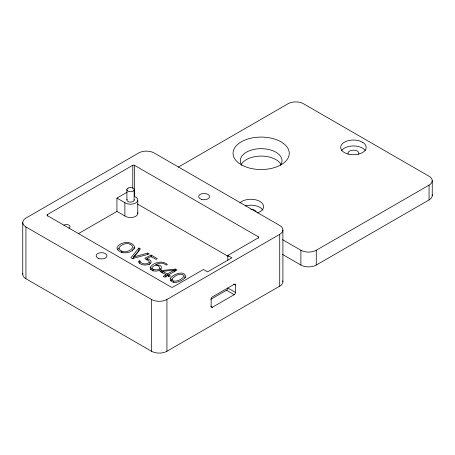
<?xml version="1.0" encoding="UTF-8"?>
<svg xmlns="http://www.w3.org/2000/svg" width="455" height="455" viewBox="0 0 455 455"><rect width="100%" height="100%" fill="white"/><g stroke="black" fill="none" stroke-linecap="round" stroke-linejoin="round"><path stroke-width="0.68" d="M132.559 250.927L132.803 249.579M117.18 250.005L118.812 248.202M150.486 269.65L151.942 268.16M133.298 257.206L140.407 248.891L138.872 248.009L130.886 257.775L132.314 258.599L149.257 254.004L147.699 253.099L136.847 256.08L133.298 257.206L133.298 258.389M132.661 258.565L138.872 250.967L138.872 248.009M227.807 255.443L231.908 257.809L207.554 271.868L203.453 269.502L172.855 287.162A1.928 1.109 0 0 1 171.251 287.162L47.257 215.573A1.928 1.109 0 0 1 47.257 214.652L132.797 165.262A1.928 1.109 0 0 1 134.401 165.262L258.4 236.85A1.928 1.109 0 0 1 258.4 237.772L227.807 255.443L227.807 260.368M170.551 280.9L172.417 279.211M78.402 233.66L116.941 211.41L116.941 198.09L127.15 192.198M178.36 167.07L288.072 103.729A10.874 6.279 0 0 1 303.457 103.729L429.065 176.25A10.874 6.279 0 0 1 429.065 185.128L429.065 199.927L316.271 265.049A10.874 6.279 0 0 1 300.891 265.049L282.51 254.436M147.005 258.525L151.06 256.546L156.042 259.424L157.345 258.673L151.157 255.096L144.861 258.19L145.128 258.884C155.957 262.592 141.88 267.045 139.804 260.766L138.439 261.551C141.226 268.677 159.023 263.417 147.005 258.525L147.005 260.3M168.674 276.577L168.674 274.803L177.046 269.969L175.545 269.104L161.212 270.554L159.978 271.265L166.035 274.763L166.035 277.129M166.035 274.763L163.174 276.412L164.528 277.197L167.389 275.542L169.237 276.612L170.523 275.866L168.674 274.803M162.68 273.114L162.68 271.339L167.321 274.018L174.293 270.088L174.293 271.868M25.935 226.954L151.543 299.47A10.874 6.279 0 0 0 166.928 299.47L279.717 234.353A10.874 6.279 0 0 0 279.717 225.47L154.108 152.954A10.874 6.279 0 0 0 138.73 152.954L25.935 218.07A10.874 6.279 0 0 0 25.935 226.954L25.935 278.75L151.543 351.271A10.874 6.279 0 0 0 166.928 351.271L279.717 286.155A10.874 6.279 0 0 0 282.811 280.894M210.79 299.31L226.527 290.222A1.814 1.046 -60 0 0 227.807 288.004L235.497 292.44A1.814 1.046 -60 0 1 234.217 294.664L212.428 307.244L210.654 306.215M282.51 239.637L300.891 250.25A10.874 6.279 0 0 0 316.271 250.25L429.065 185.128M174.293 270.088L162.68 271.339M173.48 281.065C177.399 281.764 182.006 279.342 184.093 276.117L184.025 275.628C180.442 272.09 174.015 276.02 171.768 279.364L172.172 280.308L173.48 281.065L173.48 282.248M121.798 251.16C125.927 253.901 137.666 247.605 129.959 244.221C125.802 241.44 114.051 247.765 121.798 251.16L121.798 252.94M152.988 269.343C164.909 272.454 158.095 260.18 151.97 267.642L152.34 268.842L152.988 269.343L152.988 271.117M137.495 204.039L228.313 256.478M116.941 198.09L124.875 202.668A7.28 4.203 0 0 0 135.118 203.277L136.426 202.481A7.28 4.203 0 0 0 134.794 196.611M116.941 211.41L124.875 215.988A7.28 4.203 0 0 0 135.118 216.597L136.426 215.801A7.28 4.203 0 0 0 137.717 212.673M233.705 284.005L235.497 285.04L235.497 292.44M226.527 290.222L234.217 294.664M149.155 262.495L150.668 263.655M160.046 268.609L161.292 269.622M184.343 276.993L185.191 277.601M133.469 247.742L134.27 248.578M159.574 269.826L159.779 270.202M149.115 264.287L149.28 264.708M432.25 180.686L432.25 195.485M316.271 250.25L316.271 265.049M300.891 250.25L300.891 265.049M282.902 229.911L282.902 281.713M279.717 234.353L279.717 286.155M258.383 236.833L258.383 238.232M175.545 269.104L175.545 270.879M174.225 270.048L174.225 271.828M167.321 274.018L167.321 275.793M166.928 299.47L166.928 351.271M161.212 270.554L161.212 272.329M151.543 299.47L151.543 351.271M151.157 255.096L151.157 256.876M147.699 253.099L147.699 254.288M139.804 260.766L139.804 263.138M137.768 200.45L137.768 213.77M134.424 165.267L134.424 196.685M134.128 189.871L134.128 200.228M132.775 165.267L132.775 188.307M126.917 189.439L126.917 199.802M124.875 202.668L124.875 215.988M47.269 214.635L47.269 216.034M22.75 222.512L22.75 274.314M134.106 199.682A3.623 2.093 0 0 1 133.463 201.241L132.809 201.639A3.623 2.093 0 0 1 128.401 201.713A3.623 2.093 0 0 1 127.138 199.267M63.876 225.174A3.623 2.093 0 0 1 69.001 225.174A3.623 2.093 0 0 1 69.001 228.137M212.428 307.244A1.814 1.046 -60 0 1 211.143 306.499L211.143 299.1A1.814 1.046 -60 0 1 212.428 296.882L234.217 284.301A1.814 1.046 -60 0 1 235.497 285.04M25.935 278.75A10.874 6.279 0 0 1 22.841 273.495M241.901 165.313A20.845 12.035 0 0 1 261.159 148.671A20.845 12.035 0 0 1 280.416 165.313M241.275 164.494A20.845 12.035 0 0 1 261.159 156.071A20.845 12.035 0 0 1 281.042 164.494M250.904 209.368A5.437 3.139 0 0 1 256.159 211.694M358.659 154.188A5.437 3.139 0 0 0 357.374 151.14L356.271 150.628A5.437 3.139 0 0 0 350.231 150.776A5.437 3.139 0 0 0 348.16 154.052M239.916 202.924A12.689 7.325 0 0 1 259.879 201.406A12.689 7.325 0 0 1 257.251 212.934M341.466 150.781A12.751 7.36 0 0 1 360.07 147.016L362.663 148.222A12.751 7.36 0 0 1 365.331 150.65M245.143 205.984A12.689 7.325 0 0 1 262.922 210.153M432.159 194.666A10.874 6.279 0 0 1 429.065 199.927M150.184 267.438C150.577 272.801 162.492 272.039 161.292 266.664C160.365 263.695 151.481 265.993 158.175 263.587C160.871 262.677 164.113 263.126 166.189 265.163L167.406 264.457C162.401 260.197 153.534 262.086 150.184 267.438M170.096 278.727C171.512 285.95 183.251 281.076 185.776 276.759C184.389 269.491 172.633 274.428 170.096 278.727M134.794 247.395C132.104 253.93 119.301 255.175 116.901 247.958C119.614 241.434 132.445 240.115 134.794 247.395M128.236 188.034L127.588 188.427A3.623 2.093 0 0 0 128.031 191.18A3.623 2.093 0 0 0 132.809 191.282L133.463 190.884A3.623 2.093 0 0 0 133.014 188.137A3.623 2.093 0 0 0 128.236 188.034M362.663 142.301L360.07 141.101A12.751 7.36 0 0 0 340.767 146.578A12.751 7.36 0 0 0 357.528 154.359A12.751 7.36 0 0 0 362.663 142.301M98.837 258.531A5.437 3.139 0 0 0 106.993 255.812A5.437 3.139 0 0 0 98.837 253.094A5.437 3.139 0 0 0 98.837 258.531M201.377 199.33A5.437 3.139 0 0 0 209.533 196.611A5.437 3.139 0 0 0 201.377 193.893A5.437 3.139 0 0 0 201.377 199.33M241.292 164.778A28.096 16.221 0 0 0 288.299 157.504A28.096 16.221 0 0 0 253.884 137.637A28.096 16.221 0 0 0 241.292 164.778"/></g></svg>
